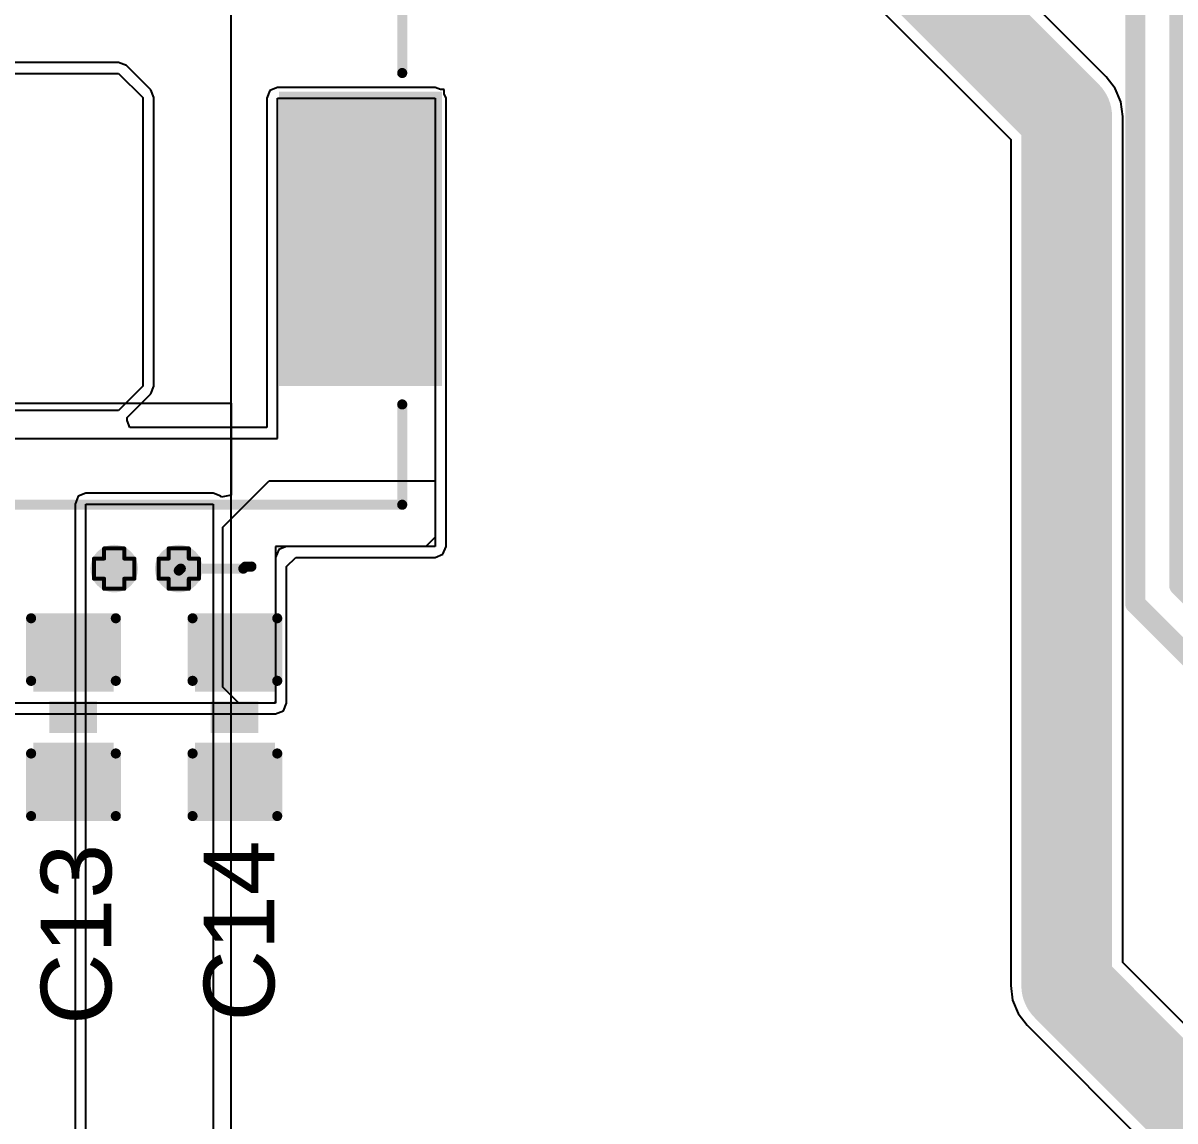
# Model space of a CAD drawing. Header units: inches. Extents: x -25 to 271, y -41 to 15.
# Drawn here: x 1.88 to 16.37, y -24.96 to -11.14 of the extents above; entities that cross this region are included whole.
import ezdxf

# ---------------------------------------------------------------- set-up
doc = ezdxf.new("R2010")
doc.units = ezdxf.units.IN
for name, color, linetype in [('Bottom Layer', 5, 'Continuous'), ('Drill Drawing', 1, 'Continuous'), ('Top Glue Points', 56, 'Continuous'), ('Top Layer', 1, 'Continuous'), ('Top Overlay', 2, 'Continuous'), ('Top Paste', 8, 'Continuous'), ('Top Solder', 216, 'Continuous'), ('Via Holes', 16, 'Continuous')]:
    doc.layers.add(name, color=color, linetype=linetype)
doc.styles.add('Arial', font='', dxfattribs={"height": 0.2})
doc.styles.get('Arial').set_extended_font_data('Arial')

# ---------------------------------------------------------------- blocks, each defined once
blk = doc.blocks.new('HA72L_06301R5LFTR_16')
at = {"layer": 'Top Layer'}
for points in [[(-3.7, 1.75), (-1.85, 1.75), (-1.85, -1.75), (-3.7, -1.75)], [(1.85, 1.75), (3.7, 1.75), (3.7, -1.75), (1.85, -1.75)]]:
    blk.add_hatch(color=1, dxfattribs=at).paths.add_polyline_path(points)
at = {"layer": 'Top Paste'}
for points in [[(-3.7, 1.75), (-1.85, 1.75), (-1.85, -1.75), (-3.7, -1.75)], [(1.85, 1.75), (3.7, 1.75), (3.7, -1.75), (1.85, -1.75)]]:
    blk.add_hatch(color=8, dxfattribs=at).paths.add_polyline_path(points)
at = {"layer": 'Top Solder'}
for points in [[(-3.802, 1.852), (-1.748, 1.852), (-1.748, -1.852), (-3.802, -1.852)], [(1.748, 1.852), (3.802, 1.852), (3.802, -1.852), (1.748, -1.852)]]:
    blk.add_hatch(color=216, dxfattribs=at).paths.add_polyline_path(points)
at = {"layer": 'Top Overlay'}
for points in [[(-3.3, 3.347, 0.127, 0.127, 0), (3.3, 3.347, 0.127, 0.127, 0)], [(-3.3, 2.085, 0.127, 0.127, 0), (-3.3, 3.347, 0.127, 0.127, 0)], [(3.3, 2.085, 0.127, 0.127, 0), (3.3, 3.347, 0.127, 0.127, 0)], [(-3.3, -3.347, 0.127, 0.127, 0), (-3.3, -2.085, 0.127, 0.127, 0)], [(3.3, -3.347, 0.127, 0.127, 0), (3.3, -2.085, 0.127, 0.127, 0)], [(-3.3, -3.347, 0.127, 0.127, 0), (3.3, -3.347, 0.127, 0.127, 0)]]:
    blk.add_lwpolyline(points, format="xyseb", dxfattribs=at)
for points in [[(-3.332, 3.347, 0.0635, 0.0635, 1), (-3.268, 3.347, 0.0635, 0.0635, 1)], [(-3.332, 3.347, 0.0635, 0.0635, 1), (-3.268, 3.347, 0.0635, 0.0635, 1)], [(3.268, 3.347, 0.0635, 0.0635, 1), (3.332, 3.347, 0.0635, 0.0635, 1)], [(3.268, 3.347, 0.0635, 0.0635, 1), (3.332, 3.347, 0.0635, 0.0635, 1)], [(-3.332, 2.085, 0.0635, 0.0635, 1), (-3.268, 2.085, 0.0635, 0.0635, 1)], [(3.268, 2.085, 0.0635, 0.0635, 1), (3.332, 2.085, 0.0635, 0.0635, 1)], [(-3.332, -2.085, 0.0635, 0.0635, 1), (-3.268, -2.085, 0.0635, 0.0635, 1)], [(3.268, -2.085, 0.0635, 0.0635, 1), (3.332, -2.085, 0.0635, 0.0635, 1)], [(-3.332, -3.347, 0.0635, 0.0635, 1), (-3.268, -3.347, 0.0635, 0.0635, 1)], [(-3.332, -3.347, 0.0635, 0.0635, 1), (-3.268, -3.347, 0.0635, 0.0635, 1)], [(3.268, -3.347, 0.0635, 0.0635, 1), (3.332, -3.347, 0.0635, 0.0635, 1)], [(3.268, -3.347, 0.0635, 0.0635, 1), (3.332, -3.347, 0.0635, 0.0635, 1)]]:
    blk.add_lwpolyline(points, format="xyseb", close=True, dxfattribs=at)
blk = doc.blocks.new('CAP_0603_33')
at = {"layer": 'Top Layer'}
for points in [[(-0.381, 0.445), (-0.381, -0.445), (-1.143, -0.445), (-1.143, 0.445)], [(1.143, 0.445), (1.143, -0.445), (0.381, -0.445), (0.381, 0.445)]]:
    blk.add_hatch(color=1, dxfattribs=at).paths.add_polyline_path(points)
at = {"layer": 'Top Paste'}
for points in [[(-0.381, 0.445), (-0.381, -0.445), (-1.143, -0.445), (-1.143, 0.445)], [(1.143, 0.445), (1.143, -0.445), (0.381, -0.445), (0.381, 0.445)]]:
    blk.add_hatch(color=8, dxfattribs=at).paths.add_polyline_path(points)
at = {"layer": 'Top Solder'}
for points in [[(-0.321, 0.504), (-0.321, -0.504), (-1.203, -0.504), (-1.203, 0.504)], [(1.203, 0.504), (1.203, -0.504), (0.321, -0.504), (0.321, 0.504)]]:
    blk.add_hatch(color=216, dxfattribs=at).paths.add_polyline_path(points)
at = {"layer": 'Top Overlay'}
for points in [[(-1.245, 0.533, 0.127, 0.127, 0), (-0.457, 0.533, 0.127, 0.127, 0)], [(-1.245, 0.533, 0.127, 0.127, 0), (-1.245, -0.533, 0.127, 0.127, 0)], [(0.457, 0.533, 0.127, 0.127, 0), (1.245, 0.533, 0.127, 0.127, 0)], [(1.245, 0.533, 0.127, 0.127, 0), (1.245, -0.533, 0.127, 0.127, 0)], [(-1.245, -0.533, 0.127, 0.127, 0), (-0.457, -0.533, 0.127, 0.127, 0)], [(0.457, -0.533, 0.127, 0.127, 0), (1.245, -0.533, 0.127, 0.127, 0)]]:
    blk.add_lwpolyline(points, format="xyseb", dxfattribs=at)
for points in [[(-1.276, 0.533, 0.0635, 0.0635, 1), (-1.213, 0.533, 0.0635, 0.0635, 1)], [(-1.276, 0.533, 0.0635, 0.0635, 1), (-1.213, 0.533, 0.0635, 0.0635, 1)], [(-0.489, 0.533, 0.0635, 0.0635, 1), (-0.425, 0.533, 0.0635, 0.0635, 1)], [(0.425, 0.533, 0.0635, 0.0635, 1), (0.489, 0.533, 0.0635, 0.0635, 1)], [(1.213, 0.533, 0.0635, 0.0635, 1), (1.276, 0.533, 0.0635, 0.0635, 1)], [(1.213, 0.533, 0.0635, 0.0635, 1), (1.276, 0.533, 0.0635, 0.0635, 1)], [(-1.276, -0.533, 0.0635, 0.0635, 1), (-1.213, -0.533, 0.0635, 0.0635, 1)], [(-1.276, -0.533, 0.0635, 0.0635, 1), (-1.213, -0.533, 0.0635, 0.0635, 1)], [(-0.489, -0.533, 0.0635, 0.0635, 1), (-0.425, -0.533, 0.0635, 0.0635, 1)], [(0.425, -0.533, 0.0635, 0.0635, 1), (0.489, -0.533, 0.0635, 0.0635, 1)], [(1.213, -0.533, 0.0635, 0.0635, 1), (1.276, -0.533, 0.0635, 0.0635, 1)], [(1.213, -0.533, 0.0635, 0.0635, 1), (1.276, -0.533, 0.0635, 0.0635, 1)]]:
    blk.add_lwpolyline(points, format="xyseb", close=True, dxfattribs=at)
blk = doc.blocks.new('CAP_0603_34')
at = {"layer": 'Top Layer'}
for points in [[(-0.381, 0.445), (-0.381, -0.445), (-1.143, -0.445), (-1.143, 0.445)], [(1.143, 0.445), (1.143, -0.445), (0.381, -0.445), (0.381, 0.445)]]:
    blk.add_hatch(color=1, dxfattribs=at).paths.add_polyline_path(points)
at = {"layer": 'Top Paste'}
for points in [[(-0.381, 0.445), (-0.381, -0.445), (-1.143, -0.445), (-1.143, 0.445)], [(1.143, 0.445), (1.143, -0.445), (0.381, -0.445), (0.381, 0.445)]]:
    blk.add_hatch(color=8, dxfattribs=at).paths.add_polyline_path(points)
at = {"layer": 'Top Solder'}
for points in [[(-0.321, 0.504), (-0.321, -0.504), (-1.203, -0.504), (-1.203, 0.504)], [(1.203, 0.504), (1.203, -0.504), (0.321, -0.504), (0.321, 0.504)]]:
    blk.add_hatch(color=216, dxfattribs=at).paths.add_polyline_path(points)
at = {"layer": 'Top Overlay'}
for points in [[(-1.245, 0.533, 0.127, 0.127, 0), (-0.457, 0.533, 0.127, 0.127, 0)], [(-1.245, 0.533, 0.127, 0.127, 0), (-1.245, -0.533, 0.127, 0.127, 0)], [(0.457, 0.533, 0.127, 0.127, 0), (1.245, 0.533, 0.127, 0.127, 0)], [(1.245, 0.533, 0.127, 0.127, 0), (1.245, -0.533, 0.127, 0.127, 0)], [(-1.245, -0.533, 0.127, 0.127, 0), (-0.457, -0.533, 0.127, 0.127, 0)], [(0.457, -0.533, 0.127, 0.127, 0), (1.245, -0.533, 0.127, 0.127, 0)]]:
    blk.add_lwpolyline(points, format="xyseb", dxfattribs=at)
for points in [[(-1.276, 0.533, 0.0635, 0.0635, 1), (-1.213, 0.533, 0.0635, 0.0635, 1)], [(-1.276, 0.533, 0.0635, 0.0635, 1), (-1.213, 0.533, 0.0635, 0.0635, 1)], [(-0.489, 0.533, 0.0635, 0.0635, 1), (-0.425, 0.533, 0.0635, 0.0635, 1)], [(0.425, 0.533, 0.0635, 0.0635, 1), (0.489, 0.533, 0.0635, 0.0635, 1)], [(1.213, 0.533, 0.0635, 0.0635, 1), (1.276, 0.533, 0.0635, 0.0635, 1)], [(1.213, 0.533, 0.0635, 0.0635, 1), (1.276, 0.533, 0.0635, 0.0635, 1)], [(-1.276, -0.533, 0.0635, 0.0635, 1), (-1.213, -0.533, 0.0635, 0.0635, 1)], [(-1.276, -0.533, 0.0635, 0.0635, 1), (-1.213, -0.533, 0.0635, 0.0635, 1)], [(-0.489, -0.533, 0.0635, 0.0635, 1), (-0.425, -0.533, 0.0635, 0.0635, 1)], [(0.425, -0.533, 0.0635, 0.0635, 1), (0.489, -0.533, 0.0635, 0.0635, 1)], [(1.213, -0.533, 0.0635, 0.0635, 1), (1.276, -0.533, 0.0635, 0.0635, 1)], [(1.213, -0.533, 0.0635, 0.0635, 1), (1.276, -0.533, 0.0635, 0.0635, 1)]]:
    blk.add_lwpolyline(points, format="xyseb", close=True, dxfattribs=at)

msp = doc.modelspace()

# ---------------------------------------------------------------- hatches: boundary and pattern name
at = {"layer": 'Bottom Layer'}
h = msp.add_hatch(color=5, dxfattribs=at)
edge = h.paths.add_edge_path()
edge.add_arc((3.023, -18.009), 0.3, 0, 360)
h = msp.add_hatch(color=5, dxfattribs=at)
edge = h.paths.add_edge_path()
edge.add_arc((3.835, -18.009), 0.3, 0, 360)
at = {"layer": 'Top Glue Points'}
for points in [[(2.805, -20.078), (2.805, -19.678), (2.205, -19.678), (2.205, -20.078)], [(4.837, -20.078), (4.837, -19.678), (4.237, -19.678), (4.237, -20.078)]]:
    msp.add_hatch(color=56, dxfattribs=at).paths.add_polyline_path(points)
at = {"layer": 'Top Layer'}
h = msp.add_hatch(color=1, dxfattribs=at)
edge = h.paths.add_edge_path()
edge.add_arc((3.023, -18.009), 0.3, 0, 360)
h = msp.add_hatch(color=1, dxfattribs=at)
edge = h.paths.add_edge_path()
edge.add_arc((3.835, -18.009), 0.3, 0, 360)
at = {"layer": 'Via Holes'}
h = msp.add_hatch(color=7, dxfattribs=at)
edge = h.paths.add_edge_path()
edge.add_arc((3.023, -18.009), 0.15, 0, 360)
h = msp.add_hatch(color=7, dxfattribs=at)
edge = h.paths.add_edge_path()
edge.add_arc((3.835, -18.009), 0.15, 0, 360)

# ---------------------------------------------------------------- linework, layer by layer
at = {"layer": 'Bottom Layer'}
for p, q in [((4.496, -15.926), (4.496, -9.957)), ((4.496, -27.203), (4.496, -9.982)), ((-2.746, -15.926), (4.496, -15.926)), ((1.838, -15.926), (4.496, -15.926)), ((4.496, -15.926), (4.496, -17.084)), ((2.57, -17.099), (2.53, -17.196)), ((2.667, -17.058), (2.57, -17.099)), ((4.267, -17.058), (2.667, -17.058)), ((4.364, -17.099), (4.267, -17.058)), ((4.369, -17.109), (4.364, -17.099)), ((4.496, -17.084), (4.369, -17.109)), ((2.53, -17.196), (2.53, -29.351)), ((2.667, -29.351), (2.667, -17.196)), ((2.667, -17.196), (4.267, -17.196)), ((4.267, -17.196), (4.267, -25.222))]:
    msp.add_line(p, q, dxfattribs=at)
for points in [[(15.875, -18.45, 0.254, 0.254, 0), (15.875, 3.417, 0.254, 0.254, 0)], [(16.429, -18.221, 0.254, 0.254, 0), (16.429, 2.889, 0.254, 0.254, 0)], [(16.429, -18.221, 0.254, 0.254, 0), (26.356, -28.148, 0.254, 0.254, 0)], [(15.875, -18.45, 0.254, 0.254, 0), (26.127, -28.702, 0.254, 0.254, 0)]]:
    msp.add_lwpolyline(points, format="xyseb", dxfattribs=at)
for points in [[(16.365, -18.221, 0.127, 0.127, 1), (16.492, -18.221, 0.127, 0.127, 1)], [(16.365, -18.221, 0.127, 0.127, 1), (16.492, -18.221, 0.127, 0.127, 1)], [(15.811, -18.45, 0.127, 0.127, 1), (15.938, -18.45, 0.127, 0.127, 1)], [(15.811, -18.45, 0.127, 0.127, 1), (15.938, -18.45, 0.127, 0.127, 1)]]:
    msp.add_lwpolyline(points, format="xyseb", close=True, dxfattribs=at)
at = {"layer": 'Drill Drawing'}
for points in [[(2.896, -17.882, 0.0508, 0.0508, 0), (2.896, -17.755, 0.0508, 0.0508, 0)], [(2.896, -17.755, 0.0508, 0.0508, 0), (3.15, -17.755, 0.0508, 0.0508, 0)], [(3.15, -17.882, 0.0508, 0.0508, 0), (3.15, -17.755, 0.0508, 0.0508, 0)], [(3.708, -17.882, 0.0508, 0.0508, 0), (3.708, -17.755, 0.0508, 0.0508, 0)], [(3.708, -17.755, 0.0508, 0.0508, 0), (3.962, -17.755, 0.0508, 0.0508, 0)], [(3.962, -17.882, 0.0508, 0.0508, 0), (3.962, -17.755, 0.0508, 0.0508, 0)], [(2.769, -18.136, 0.0508, 0.0508, 0), (2.769, -17.882, 0.0508, 0.0508, 0)], [(2.769, -17.882, 0.0508, 0.0508, 0), (2.896, -17.882, 0.0508, 0.0508, 0)], [(3.15, -17.882, 0.0508, 0.0508, 0), (3.277, -17.882, 0.0508, 0.0508, 0)], [(3.277, -18.136, 0.0508, 0.0508, 0), (3.277, -17.882, 0.0508, 0.0508, 0)], [(3.581, -18.136, 0.0508, 0.0508, 0), (3.581, -17.882, 0.0508, 0.0508, 0)], [(3.581, -17.882, 0.0508, 0.0508, 0), (3.708, -17.882, 0.0508, 0.0508, 0)], [(3.962, -17.882, 0.0508, 0.0508, 0), (4.089, -17.882, 0.0508, 0.0508, 0)], [(4.089, -18.136, 0.0508, 0.0508, 0), (4.089, -17.882, 0.0508, 0.0508, 0)], [(2.769, -18.136, 0.0508, 0.0508, 0), (2.896, -18.136, 0.0508, 0.0508, 0)], [(2.896, -18.263, 0.0508, 0.0508, 0), (2.896, -18.136, 0.0508, 0.0508, 0)], [(3.15, -18.136, 0.0508, 0.0508, 0), (3.277, -18.136, 0.0508, 0.0508, 0)], [(3.15, -18.263, 0.0508, 0.0508, 0), (3.15, -18.136, 0.0508, 0.0508, 0)], [(3.581, -18.136, 0.0508, 0.0508, 0), (3.708, -18.136, 0.0508, 0.0508, 0)], [(3.708, -18.263, 0.0508, 0.0508, 0), (3.708, -18.136, 0.0508, 0.0508, 0)], [(3.962, -18.136, 0.0508, 0.0508, 0), (4.089, -18.136, 0.0508, 0.0508, 0)], [(3.962, -18.263, 0.0508, 0.0508, 0), (3.962, -18.136, 0.0508, 0.0508, 0)], [(2.896, -18.263, 0.0508, 0.0508, 0), (3.15, -18.263, 0.0508, 0.0508, 0)], [(3.708, -18.263, 0.0508, 0.0508, 0), (3.962, -18.263, 0.0508, 0.0508, 0)]]:
    msp.add_lwpolyline(points, format="xyseb", dxfattribs=at)
for points in [[(2.883, -17.755, 0.0254, 0.0254, 1), (2.908, -17.755, 0.0254, 0.0254, 1)], [(2.883, -17.755, 0.0254, 0.0254, 1), (2.908, -17.755, 0.0254, 0.0254, 1)], [(3.137, -17.755, 0.0254, 0.0254, 1), (3.162, -17.755, 0.0254, 0.0254, 1)], [(3.137, -17.755, 0.0254, 0.0254, 1), (3.162, -17.755, 0.0254, 0.0254, 1)], [(3.696, -17.755, 0.0254, 0.0254, 1), (3.721, -17.755, 0.0254, 0.0254, 1)], [(3.696, -17.755, 0.0254, 0.0254, 1), (3.721, -17.755, 0.0254, 0.0254, 1)], [(3.95, -17.755, 0.0254, 0.0254, 1), (3.975, -17.755, 0.0254, 0.0254, 1)], [(3.95, -17.755, 0.0254, 0.0254, 1), (3.975, -17.755, 0.0254, 0.0254, 1)], [(2.756, -17.882, 0.0254, 0.0254, 1), (2.781, -17.882, 0.0254, 0.0254, 1)], [(2.756, -17.882, 0.0254, 0.0254, 1), (2.781, -17.882, 0.0254, 0.0254, 1)], [(2.883, -17.882, 0.0254, 0.0254, 1), (2.908, -17.882, 0.0254, 0.0254, 1)], [(2.883, -17.882, 0.0254, 0.0254, 1), (2.908, -17.882, 0.0254, 0.0254, 1)], [(3.137, -17.882, 0.0254, 0.0254, 1), (3.162, -17.882, 0.0254, 0.0254, 1)], [(3.137, -17.882, 0.0254, 0.0254, 1), (3.162, -17.882, 0.0254, 0.0254, 1)], [(3.264, -17.882, 0.0254, 0.0254, 1), (3.289, -17.882, 0.0254, 0.0254, 1)], [(3.264, -17.882, 0.0254, 0.0254, 1), (3.289, -17.882, 0.0254, 0.0254, 1)], [(3.569, -17.882, 0.0254, 0.0254, 1), (3.594, -17.882, 0.0254, 0.0254, 1)], [(3.569, -17.882, 0.0254, 0.0254, 1), (3.594, -17.882, 0.0254, 0.0254, 1)], [(3.696, -17.882, 0.0254, 0.0254, 1), (3.721, -17.882, 0.0254, 0.0254, 1)], [(3.696, -17.882, 0.0254, 0.0254, 1), (3.721, -17.882, 0.0254, 0.0254, 1)], [(3.95, -17.882, 0.0254, 0.0254, 1), (3.975, -17.882, 0.0254, 0.0254, 1)], [(3.95, -17.882, 0.0254, 0.0254, 1), (3.975, -17.882, 0.0254, 0.0254, 1)], [(4.077, -17.882, 0.0254, 0.0254, 1), (4.102, -17.882, 0.0254, 0.0254, 1)], [(4.077, -17.882, 0.0254, 0.0254, 1), (4.102, -17.882, 0.0254, 0.0254, 1)], [(2.756, -18.136, 0.0254, 0.0254, 1), (2.781, -18.136, 0.0254, 0.0254, 1)], [(2.756, -18.136, 0.0254, 0.0254, 1), (2.781, -18.136, 0.0254, 0.0254, 1)], [(2.883, -18.136, 0.0254, 0.0254, 1), (2.908, -18.136, 0.0254, 0.0254, 1)], [(2.883, -18.136, 0.0254, 0.0254, 1), (2.908, -18.136, 0.0254, 0.0254, 1)], [(3.137, -18.136, 0.0254, 0.0254, 1), (3.162, -18.136, 0.0254, 0.0254, 1)], [(3.137, -18.136, 0.0254, 0.0254, 1), (3.162, -18.136, 0.0254, 0.0254, 1)], [(3.264, -18.136, 0.0254, 0.0254, 1), (3.289, -18.136, 0.0254, 0.0254, 1)], [(3.264, -18.136, 0.0254, 0.0254, 1), (3.289, -18.136, 0.0254, 0.0254, 1)], [(3.569, -18.136, 0.0254, 0.0254, 1), (3.594, -18.136, 0.0254, 0.0254, 1)], [(3.569, -18.136, 0.0254, 0.0254, 1), (3.594, -18.136, 0.0254, 0.0254, 1)], [(3.696, -18.136, 0.0254, 0.0254, 1), (3.721, -18.136, 0.0254, 0.0254, 1)], [(3.696, -18.136, 0.0254, 0.0254, 1), (3.721, -18.136, 0.0254, 0.0254, 1)], [(3.95, -18.136, 0.0254, 0.0254, 1), (3.975, -18.136, 0.0254, 0.0254, 1)], [(3.95, -18.136, 0.0254, 0.0254, 1), (3.975, -18.136, 0.0254, 0.0254, 1)], [(4.077, -18.136, 0.0254, 0.0254, 1), (4.102, -18.136, 0.0254, 0.0254, 1)], [(4.077, -18.136, 0.0254, 0.0254, 1), (4.102, -18.136, 0.0254, 0.0254, 1)], [(2.883, -18.263, 0.0254, 0.0254, 1), (2.908, -18.263, 0.0254, 0.0254, 1)], [(2.883, -18.263, 0.0254, 0.0254, 1), (2.908, -18.263, 0.0254, 0.0254, 1)], [(3.137, -18.263, 0.0254, 0.0254, 1), (3.162, -18.263, 0.0254, 0.0254, 1)], [(3.137, -18.263, 0.0254, 0.0254, 1), (3.162, -18.263, 0.0254, 0.0254, 1)], [(3.696, -18.263, 0.0254, 0.0254, 1), (3.721, -18.263, 0.0254, 0.0254, 1)], [(3.696, -18.263, 0.0254, 0.0254, 1), (3.721, -18.263, 0.0254, 0.0254, 1)], [(3.95, -18.263, 0.0254, 0.0254, 1), (3.975, -18.263, 0.0254, 0.0254, 1)], [(3.95, -18.263, 0.0254, 0.0254, 1), (3.975, -18.263, 0.0254, 0.0254, 1)]]:
    msp.add_lwpolyline(points, format="xyseb", close=True, dxfattribs=at)
at = {"layer": 'Top Layer'}
for p, q in [((15.51, -11.821), (13.118, -9.429)), ((12.328, -10.632), (14.307, -12.611)), ((3.078, -11.639), (-1.694, -11.639)), ((3.176, -11.68), (3.078, -11.639)), ((3.078, -11.639), (3.078, -11.639)), ((3.482, -11.986), (3.176, -11.68)), ((-1.694, -11.777), (3.078, -11.777)), ((3.078, -11.777), (3.384, -12.083)), ((15.622, -11.967), (15.51, -11.821)), ((3.522, -12.083), (3.482, -11.986)), ((4.983, -11.993), (4.943, -12.09)), ((5.08, -11.953), (4.983, -11.993)), ((7.061, -11.953), (5.08, -11.953)), ((7.129, -11.981), (7.061, -11.953)), ((7.175, -11.981), (7.129, -11.981)), ((7.175, -12.033), (7.175, -11.981)), ((7.199, -12.09), (7.175, -12.033)), ((15.692, -12.137), (15.622, -11.967)), ((3.384, -12.083), (3.384, -15.713)), ((3.522, -15.713), (3.522, -12.083)), ((3.522, -12.083), (3.522, -12.083)), ((4.943, -12.09), (4.943, -16.235)), ((5.08, -16.372), (5.08, -12.09)), ((5.08, -12.09), (7.061, -12.09)), ((7.061, -12.09), (7.061, -17.729)), ((7.199, -16.906), (7.199, -12.09)), ((15.716, -12.319), (15.692, -12.137)), ((15.716, -22.963), (15.716, -12.319)), ((14.307, -12.611), (14.307, -23.255)), ((3.384, -15.713), (3.078, -16.019)), ((3.482, -15.81), (3.522, -15.713)), ((3.522, -15.713), (3.522, -15.713)), ((3.184, -16.108), (3.482, -15.81)), ((3.078, -16.019), (-1.694, -16.019)), ((3.187, -16.146), (3.184, -16.108)), ((3.22, -16.235), (3.187, -16.146)), ((4.943, -16.235), (3.22, -16.235)), ((-2.183, -16.372), (5.08, -16.372)), ((4.389, -17.489), (4.972, -16.906)), ((4.972, -16.906), (7.061, -16.906)), ((7.061, -16.906), (7.061, -17.614)), ((7.199, -17.614), (7.199, -16.906)), ((4.389, -19.499), (4.389, -17.489)), ((7.061, -17.614), (6.946, -17.729)), ((7.199, -17.729), (7.199, -17.614)), ((7.199, -17.614), (7.199, -17.614)), ((7.199, -17.614), (7.199, -17.614)), ((7.061, -17.729), (5.055, -17.729)), ((5.055, -17.729), (5.055, -19.7)), ((5.095, -17.769), (5.055, -17.867)), ((5.192, -17.729), (5.095, -17.769)), ((6.946, -17.729), (5.192, -17.729)), ((7.061, -17.867), (7.158, -17.826)), ((7.158, -17.826), (7.199, -17.729)), ((5.055, -17.867), (5.055, -19.672)), ((5.192, -17.982), (5.308, -17.867)), ((5.308, -17.867), (6.144, -17.867)), ((6.144, -17.867), (6.946, -17.867)), ((6.946, -17.867), (6.946, -17.867)), ((6.946, -17.867), (6.946, -17.867)), ((6.946, -17.867), (7.061, -17.867)), ((5.192, -19.7), (5.192, -17.982)), ((4.59, -19.7), (4.389, -19.499)), ((5.055, -19.7), (-3.053, -19.7)), ((5.027, -19.7), (4.59, -19.7)), ((5.047, -19.692), (5.027, -19.7)), ((5.055, -19.672), (5.047, -19.692)), ((5.152, -19.797), (5.192, -19.7)), ((-3.053, -19.837), (4.59, -19.837)), ((4.59, -19.837), (4.59, -19.837)), ((4.59, -19.837), (4.59, -19.837)), ((4.59, -19.837), (5.055, -19.837)), ((5.055, -19.837), (5.152, -19.797)), ((17.448, -24.695), (15.716, -22.963)), ((14.307, -23.255), (14.331, -23.438)), ((14.331, -23.438), (14.401, -23.607)), ((14.401, -23.607), (14.513, -23.753)), ((14.513, -23.753), (16.658, -25.898))]:
    msp.add_line(p, q, dxfattribs=at)
for points in [[(12.619, -9.927, 1.143, 1.143, 0), (15.011, -12.319, 1.143, 1.143, 0)], [(15.011, -23.255, 1.143, 1.143, 0), (15.011, -12.319, 1.143, 1.143, 0)], [(3.835, -18.034, 0.127, 0.127, 0), (3.861, -18.009, 0.127, 0.127, 0)], [(3.861, -18.009, 0.127, 0.127, 0), (4.648, -18.009, 0.127, 0.127, 0)], [(4.648, -18.009, 0.127, 0.127, 0), (4.674, -17.983, 0.127, 0.127, 0)], [(4.674, -17.983, 0.127, 0.127, 0), (4.75, -17.983, 0.127, 0.127, 0)], [(15.011, -23.255, 1.143, 1.143, 0), (17.156, -25.4, 1.143, 1.143, 0)]]:
    msp.add_lwpolyline(points, format="xyseb", dxfattribs=at)
for points in [[(14.726, -12.319, 0.571, 0.571, 1), (15.297, -12.319, 0.571, 0.571, 1)], [(14.726, -12.319, 0.571, 0.571, 1), (15.297, -12.319, 0.571, 0.571, 1)], [(3.804, -18.034, 0.0635, 0.0635, 1), (3.867, -18.034, 0.0635, 0.0635, 1)], [(3.829, -18.009, 0.0635, 0.0635, 1), (3.893, -18.009, 0.0635, 0.0635, 1)], [(3.829, -18.009, 0.0635, 0.0635, 1), (3.893, -18.009, 0.0635, 0.0635, 1)], [(4.616, -18.009, 0.0635, 0.0635, 1), (4.68, -18.009, 0.0635, 0.0635, 1)], [(4.616, -18.009, 0.0635, 0.0635, 1), (4.68, -18.009, 0.0635, 0.0635, 1)], [(4.642, -17.983, 0.0635, 0.0635, 1), (4.705, -17.983, 0.0635, 0.0635, 1)], [(4.642, -17.983, 0.0635, 0.0635, 1), (4.705, -17.983, 0.0635, 0.0635, 1)], [(4.718, -17.983, 0.0635, 0.0635, 1), (4.782, -17.983, 0.0635, 0.0635, 1)], [(14.726, -23.255, 0.571, 0.571, 1), (15.297, -23.255, 0.571, 0.571, 1)], [(14.726, -23.255, 0.571, 0.571, 1), (15.297, -23.255, 0.571, 0.571, 1)]]:
    msp.add_lwpolyline(points, format="xyseb", close=True, dxfattribs=at)

# ---------------------------------------------------------------- block references
msp.add_blockref('HA72L_06301R5LFTR_16', (3.348, -13.858))
at = {"rotation": 90}
for name, p in [('CAP_0603_33', (2.51, -19.878)), ('CAP_0603_34', (4.542, -19.878))]:
    msp.add_blockref(name, p, dxfattribs=at)

# ---------------------------------------------------------------- texts
at = {"layer": 'Top Overlay', "style": 'Arial'}
for s, p in [('C13', (2.988, -23.75)), ('C14', (5.039, -23.707))]:
    msp.add_text(s, height=0.889, rotation=90, dxfattribs=at).set_placement(p)

doc.saveas('drawing.dxf')
